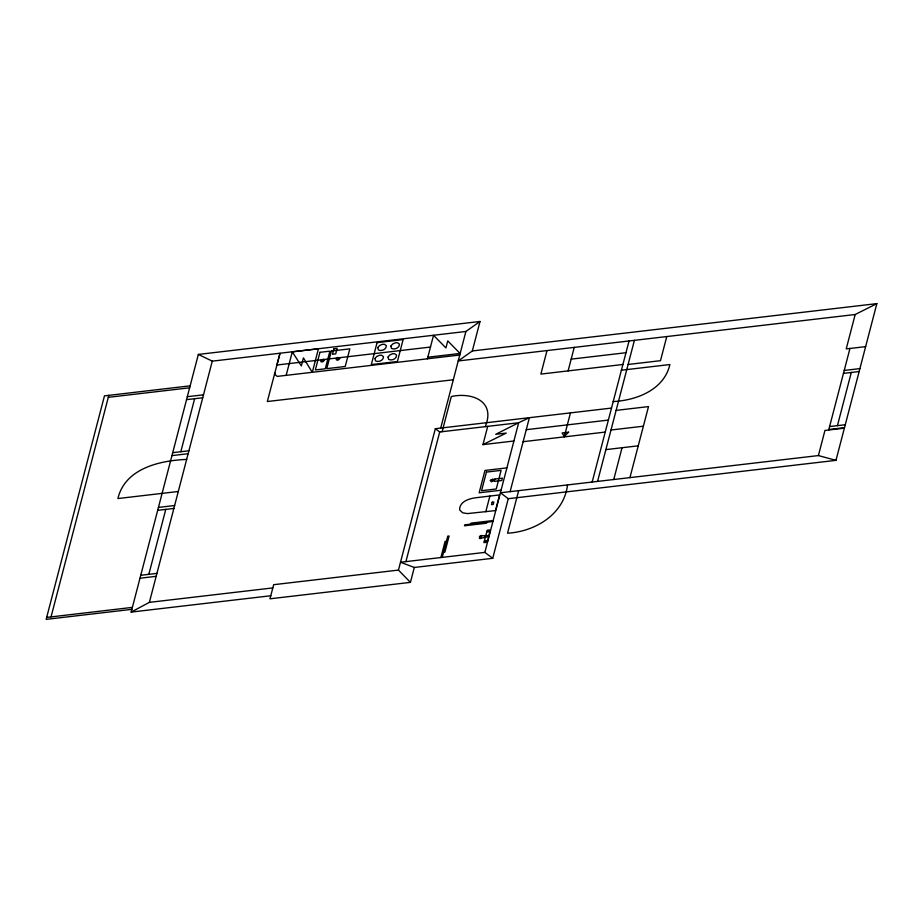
<?xml version="1.0" encoding="UTF-8"?>
<svg xmlns="http://www.w3.org/2000/svg" width="923" height="923" viewBox="0 0 923 923"><rect width="100%" height="100%" fill="white"/><g stroke="black" fill="none" stroke-linecap="round" stroke-linejoin="round"><path stroke-width="1.38" d="M51.042 616.899L108.822 395.356M270.774 595.75L131.147 612.087L198.341 354.432L480.018 321.469L472.322 350.959L458.212 360.962L855.183 314.512L876.85 303.632L835.984 460.346L508.273 498.697L500.404 492.778L818.401 455.57L835.984 460.346M148.834 574.348L165.771 509.392M180.816 451.728L194.638 398.701M131.147 612.087L149.376 602.361L212.278 361.147L465.907 331.472L480.018 321.469M286.165 375.349L292.291 351.859L318.435 348.802L312.309 372.292M427.395 358.828L433.533 335.291L445.924 347.936L447.77 340.887L460.15 353.555M508.273 498.697L492.732 558.3L414.312 567.472L410.423 582.367L398.459 570.091L435.333 428.699L611.545 408.07M405.901 561.622L439.706 431.976L435.333 428.699M440.709 428.064L465.907 331.472M442.129 431.699L451.301 396.532C472.449 391.894 495.939 401.586 485.175 426.657M440.871 557.538L445.059 541.489L446.409 541.328M442.221 557.377L447.759 536.148L449.109 535.986L444.921 552.035L443.571 552.196M513.869 441.009L482.948 444.632L487.713 426.357M470.799 524.114L471.065 523.133L493.159 520.549M485.798 511.723L489.882 496.066L499.574 494.924L495.489 510.592L467.5 513.592L462.654 512.807L459.654 509.923C459.192 501.662 469.253 498.489 475.98 497.728L489.882 496.066M486.836 522.233L486.583 523.214L464.488 525.798L464.742 524.829L492.905 521.53M484.402 537.082L484.679 536.021M485.429 536.955L483.952 542.643L487.24 542.251L490.459 529.883L487.171 530.264L485.706 535.905M492.732 558.3L484.863 552.392L518.668 422.746L529.398 417.692L510.107 491.647M547.004 350.578L540.878 374.08L622.829 364.493M518.645 490.644L507.546 533.194C535.109 531.625 563.999 514.365 567.53 484.921M568.118 370.884L574.244 347.394M564.207 436.879L570.472 412.881M592.174 482.037L629.048 340.979M597.562 481.414L634.413 340.356M613.749 479.51L622.033 447.724M629.924 477.618L648.511 406.593L616.149 410.389M666.775 336.56L660.487 360.685L628.125 364.47M818.401 455.57L824.954 430.441L844.372 428.168M855.183 314.512L846.218 348.906L865.636 346.633M828.692 430.003L849.956 348.479M837.426 425.653L851.294 372.465M482.948 444.598L506.242 433.083L495.732 434.306L518.634 422.746L439.706 431.976M430.476 347.048L276.935 365.012L280.004 353.267L267.324 401.528L453.308 379.768M472.322 350.959L876.85 303.632M427.822 357.224L460.185 353.44M190.15 385.837L104.461 395.863L46.15 619.368L131.862 609.342M459.769 355.009L277.235 376.399L274.939 374.473L274.8 372.857M108.314 397.317L189.642 387.798M187.311 396.705L203.498 394.813M186.55 399.647L202.737 397.755M571.175 359.139L625.886 352.736M621.329 370.227L669.89 364.55C664.052 389.829 636.57 400.351 613.149 401.574M844.222 370.446L859.901 368.612M843.46 373.377L859.14 371.542M172.716 452.674L188.903 450.782M171.955 455.604L188.13 453.712M186.654 459.412C159.933 460.508 125.043 468.319 117.913 498.547L178.289 491.486M526.272 429.691L608.419 420.08M611.038 429.991L643.4 426.207M523.133 441.69L605.28 432.079M605.857 449.616L638.278 445.821M829.592 426.564L845.272 424.73M158.444 507.408L174.632 505.516M828.819 429.507L844.499 427.672M506.819 467.892L484.967 470.453L479.141 492.79L501.004 490.24M157.683 510.338L173.859 508.446M486.848 531.521L490.136 531.129M140.746 575.294L156.922 573.402M488.994 535.513L482.141 535.709M488.717 536.575L479.545 538.536L479.464 536.344L482.071 535.686M139.973 578.236L156.16 576.333M484.287 541.351L487.586 540.924M484.863 552.392L400.501 562.257L414.312 567.472M398.459 570.091L273.658 584.697L269.978 598.808L410.423 582.367M149.376 602.361L272.816 587.916M46.658 617.418L132.37 607.38M198.341 354.432L212.278 361.147M292.291 351.859L301.348 365.912L303.425 357.916L312.262 372.304M479.833 537.163L480.468 538.571L481.287 535.398L479.833 537.163M319.935 352.321L315.343 369.95L325.3 368.785L329.892 351.155L319.935 352.321M320.777 360.57L321.019 361.712L322.577 361.92L324.561 360.132L323.292 359.185L320.777 360.57M321.562 360.581C322.958 363.293 324.734 357.836 321.562 360.581M331.38 351.017L326.788 368.646L345.214 366.489L349.817 348.859L331.38 351.017M333.895 348.79L332.465 354.27L335.707 353.89L337.137 348.409L333.895 348.79M336.226 358.759L336.468 359.912L338.026 360.12L339.999 358.32L338.072 357.455L336.226 358.759M337.01 358.77C338.406 361.481 340.172 356.024 337.01 358.77M377.057 342.641L371.334 364.573L397.398 361.516L403.12 339.595L377.057 342.641M374.934 358.539L375.546 360.916C378.488 362.612 383.83 360.305 383.472 356.659L381.603 355.251L379.572 355.251L376.699 356.486L374.934 358.539M377.795 347.567L378.407 349.944C381.349 351.651 386.691 349.332 386.322 345.687L384.464 344.291L382.434 344.291L379.561 345.514L377.795 347.567M388.041 357.005L388.652 359.382C391.594 361.078 396.936 358.77 396.567 355.124L394.709 353.717L392.667 353.717L389.806 354.951L388.041 357.005M390.902 346.044L391.502 348.409C394.444 350.117 399.786 347.798 399.428 344.152L397.571 342.756L395.529 342.756L392.667 343.979L390.902 346.044M486.421 472.091L481.564 490.701L496.251 488.982L501.108 470.372L486.421 472.091M490.355 480.421L491.498 481.852L494.14 479.972L492.87 479.025L490.355 480.421M491.14 480.421C492.536 483.144 494.301 477.687 491.14 480.421M494.832 479.049L494.22 481.402L501.766 480.514L502.377 478.16L494.832 479.049M492.19 502.181L491.544 504.662L493.182 504.477L493.828 501.985L492.19 502.181M488.105 531.856L488.463 531.325L488.105 531.856M486.006 540.993L486.386 540.497L486.006 540.993M568.568 432.195L564.311 436.487L562.095 432.956L568.568 432.195"/></g></svg>
